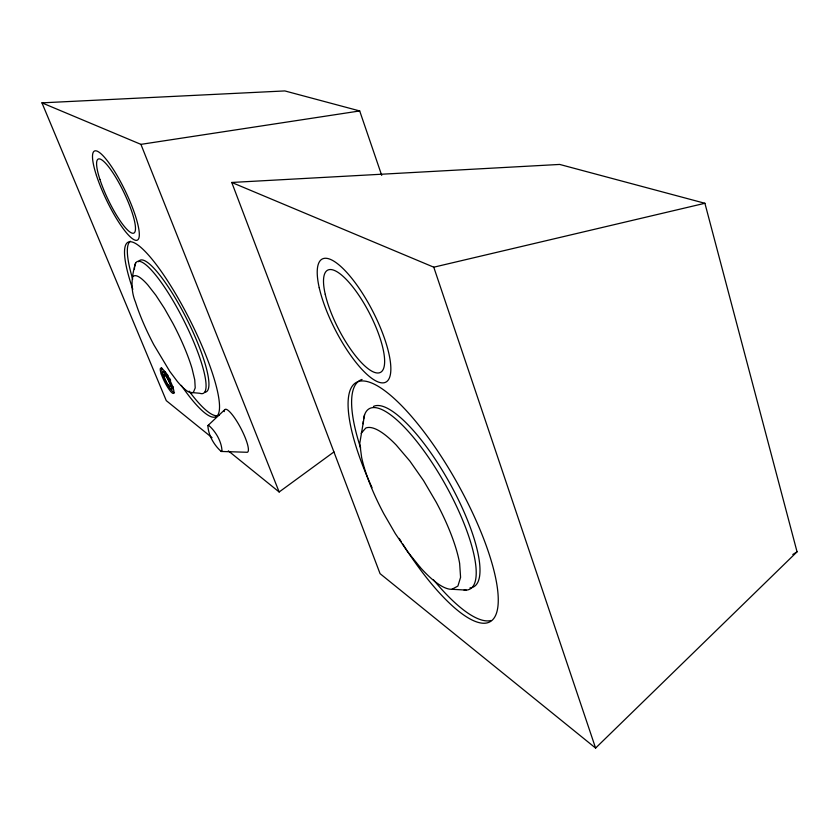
<?xml version="1.0" encoding="UTF-8"?>
<svg xmlns="http://www.w3.org/2000/svg" width="839" height="839" viewBox="0 0 839 839"><rect width="100%" height="100%" fill="white"/><g stroke="black" fill="none" stroke-linecap="round" stroke-linejoin="round"><path stroke-width="1.26" d="M364.577 414.812L359.763 443.37L361.64 457.496A89.364 24.74 60.8 0 0 383.895 513.898L395.305 533.604L407.681 551.821L420.308 567.437M132.667 277.08A67.823 13.686 63.2 0 1 147.863 285.008L155.834 295.223L164.392 308.333L172.907 323.372A63.953 12.921 63.3 0 1 192.058 368.552L194.753 379.889L195.214 387.901L193.473 392.128A67.917 13.718 63.3 0 1 177.396 381.525L169.74 371.331L153.82 344.766A63.774 12.847 63.3 0 1 135.54 302.26C130.181 289.465 131.576 276.01 135.645 263.11M224.726 409.726L207.894 425.583C208.261 435.147 214.05 445.163 221.202 451.455L246.467 452.252A24.153 5.16 62.4 0 0 239.881 426.485A24.153 5.16 62.4 0 0 224.244 411.624M361.137 433.291L365.783 428.058A95.122 26.345 60.8 0 1 396.302 445.142L409.852 461.041L423.538 480.6L436.28 502.33A89.731 24.929 60.8 0 1 459.646 563.504L460.58 577.326L457.905 586.073L451.927 589.272A95.237 26.449 60.9 0 1 420.308 567.437M595.596 748.073L797.05 551.821L704.907 203.279L559.676 164.434L231.763 182.462L380.057 573.645L595.596 748.073L433.773 267.19L231.763 182.462M228.313 450.847L279.156 491.99L333.953 451.917M792.792 554.495L797.05 551.821M207.894 425.583L208.67 425.363C215.864 431.592 221.737 441.733 222.01 451.298L221.202 451.455M433.773 267.19L704.907 203.279M212.047 437.675L166.279 400.643L41.95 102.851L140.921 144.36L359.7 110.947L381.714 175.382M41.95 102.851L284.841 90.927L359.7 110.947M451.927 589.272L466.264 590.111M189.698 392.358L199.755 393.271A73.696 15.249 63.3 0 0 180.888 314.793A73.696 15.249 63.3 0 0 134.45 269.225M140.921 144.36L279.156 491.99M132.835 289.329A97.702 20.241 63.3 0 1 150.653 257.552A97.702 20.241 63.3 0 1 216.944 388.95A97.702 20.241 63.3 0 1 181.287 385.363M219.304 414.938A97.639 20.409 63.3 0 1 189.121 391.142M132.719 279.146A97.639 20.409 63.3 0 1 130.318 241.223M138.498 261.737A73.643 15.375 63.3 0 1 186.038 317.562A73.643 15.375 63.3 0 1 204.947 392.201M372.044 487.69A137.093 39.066 60.8 0 1 389.999 394.854A137.093 39.066 60.8 0 1 497.957 593.183A137.093 39.066 60.8 0 1 402.573 543.766M401.22 541.627A137.093 39.066 60.8 0 1 399.196 538.386M491.046 620.503A136.977 39.36 60.7 0 1 433.333 579.644M360.644 448.016A136.977 39.36 60.7 0 1 362.081 379.448M363.57 418.892A103.291 29.386 60.8 0 1 441.471 477.79A103.291 29.386 60.8 0 1 464.072 590.079M363.14 423.81A103.291 29.386 60.8 0 1 363.277 421.262M373.439 406.454A103.197 29.617 60.8 0 1 452.861 488.885A103.197 29.617 60.8 0 1 469.966 587.919M174.491 392.778A14.19 2.737 63 0 1 166.877 383.014M166.3 381.934A14.19 2.737 63 0 1 165.199 379.742M164.696 378.651A14.19 2.737 63 0 1 163.752 376.491M163.332 375.453A14.19 2.737 63 0 1 161.696 367.765M172.939 386.433A9.701 1.867 63 0 1 171.859 388.405M163.71 372.474A9.701 1.867 63 0 1 165.902 372.684M167.024 374.11A9.701 1.867 63 0 1 168.24 375.956M169.478 378.085A9.701 1.867 63 0 1 170.632 380.35M96.443 175.435A49.48 10.446 64.3 0 0 136.893 240.3A49.48 10.446 64.3 0 0 114.314 170.925A49.48 10.446 64.3 0 0 96.443 175.435M161.245 374.005A14.19 2.727 63 0 0 173.18 393.449A14.19 2.727 63 0 0 166.909 374.823A14.19 2.727 63 0 0 161.245 374.005M99.925 179.504A41.08 8.673 64.3 0 0 133.506 233.211A41.08 8.673 64.3 0 0 114.639 175.477A41.08 8.673 64.3 0 0 99.925 179.504M319.24 287.787A69.291 20.923 62.7 0 0 381.86 382.857A69.291 20.923 62.7 0 0 361.011 291.06A69.291 20.923 62.7 0 0 319.24 287.787M325.249 294.332A57.524 17.367 62.7 0 0 377.309 372.988A57.524 17.367 62.7 0 0 359.679 296.492A57.524 17.367 62.7 0 0 325.249 294.332M163.091 376.166A9.711 1.867 63 0 0 171.261 389.453A9.711 1.867 63 0 0 166.951 376.68A9.711 1.867 63 0 0 163.091 376.166M164.329 377.592A6.722 1.29 63 0 0 169.981 386.779A6.722 1.29 63 0 0 166.992 377.938A6.722 1.29 63 0 0 164.329 377.592"/></g></svg>
